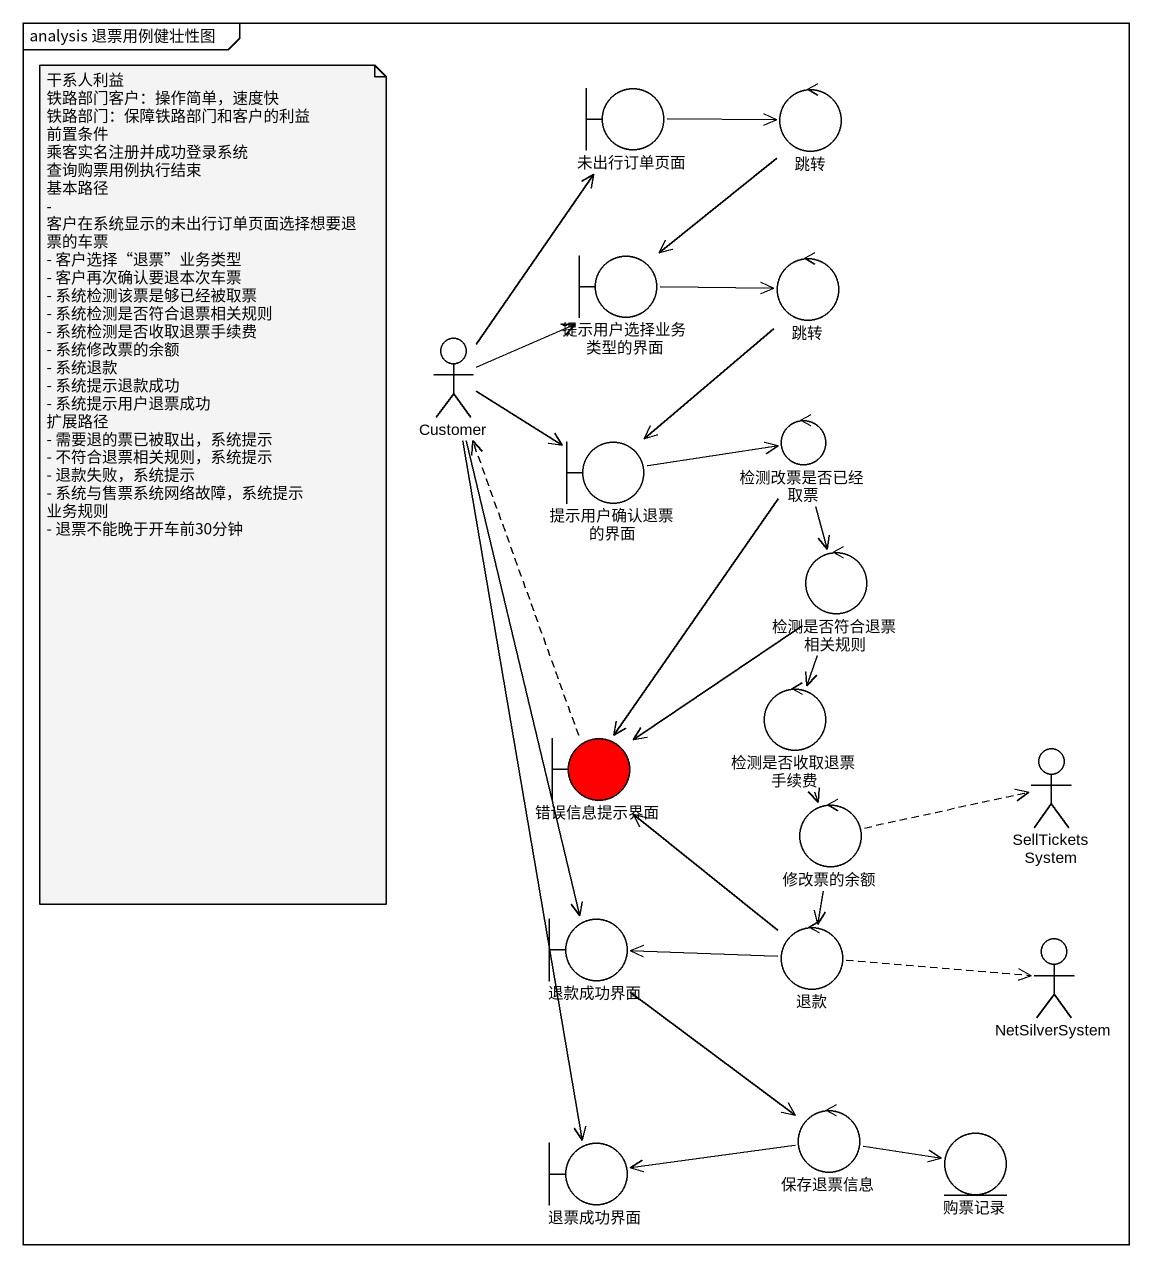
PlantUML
@startuml
mainframe analysis 退票用例健壮性图
boundary 未出行订单页面
control 跳转
boundary 提示用户选择业务类型的界面
control "跳转" as 跳转_2
actor Customer
boundary 提示用户确认退票的界面
control 检测改票是否已经取票
control 检测是否符合退票相关规则
control 检测是否收取退票手续费
boundary 错误信息提示界面 #FF0000
actor SellTicketsSystem
control 修改票的余额
boundary 退款成功界面
control 退款
actor NetSilverSystem
boundary 退票成功界面
control 保存退票信息
entity 购票记录
未出行订单页面 -right-> 跳转
跳转 --> 提示用户选择业务类型的界面
提示用户选择业务类型的界面 -right-> 跳转_2
跳转_2 --> 提示用户确认退票的界面
Customer -up-> 未出行订单页面
Customer -right-> 提示用户选择业务类型的界面
Customer -right-> 提示用户确认退票的界面
Customer --> 退款成功界面
Customer --> 退票成功界面
提示用户确认退票的界面 -right-> 检测改票是否已经取票
检测改票是否已经取票 --> 检测是否符合退票相关规则
检测改票是否已经取票 --> 错误信息提示界面
检测是否符合退票相关规则 --> 检测是否收取退票手续费
检测是否符合退票相关规则 --> 错误信息提示界面
检测是否收取退票手续费 --> 修改票的余额
错误信息提示界面 .up.> Customer
修改票的余额 .right.> SellTicketsSystem
修改票的余额 --> 退款
退款成功界面 --> 保存退票信息
退款 -up-> 错误信息提示界面
退款 -left-> 退款成功界面
退款 .right.> NetSilverSystem
保存退票信息 -left-> 退票成功界面
保存退票信息 -right-> 购票记录
note as N1
  干系人利益
  铁路部门客户：操作简单，速度快
  铁路部门：保障铁路部门和客户的利益
  前置条件
  乘客实名注册并成功登录系统
  查询购票用例执行结束
  基本路径
  - 客户在系统显示的未出行订单页面选择想要退票的车票
  - 客户选择“退票”业务类型
  - 客户再次确认要退本次车票
  - 系统检测该票是够已经被取票
  - 系统检测是否符合退票相关规则
  - 系统检测是否收取退票手续费
  - 系统修改票的余额
  - 系统退款
  - 系统提示退款成功
  - 系统提示用户退票成功
  扩展路径
  - 需要退的票已被取出，系统提示
  - 不符合退票相关规则，系统提示
  - 退款失败，系统提示
  - 系统与售票系统网络故障，系统提示
  业务规则
  - 退票不能晚于开车前30分钟
end note
@enduml
